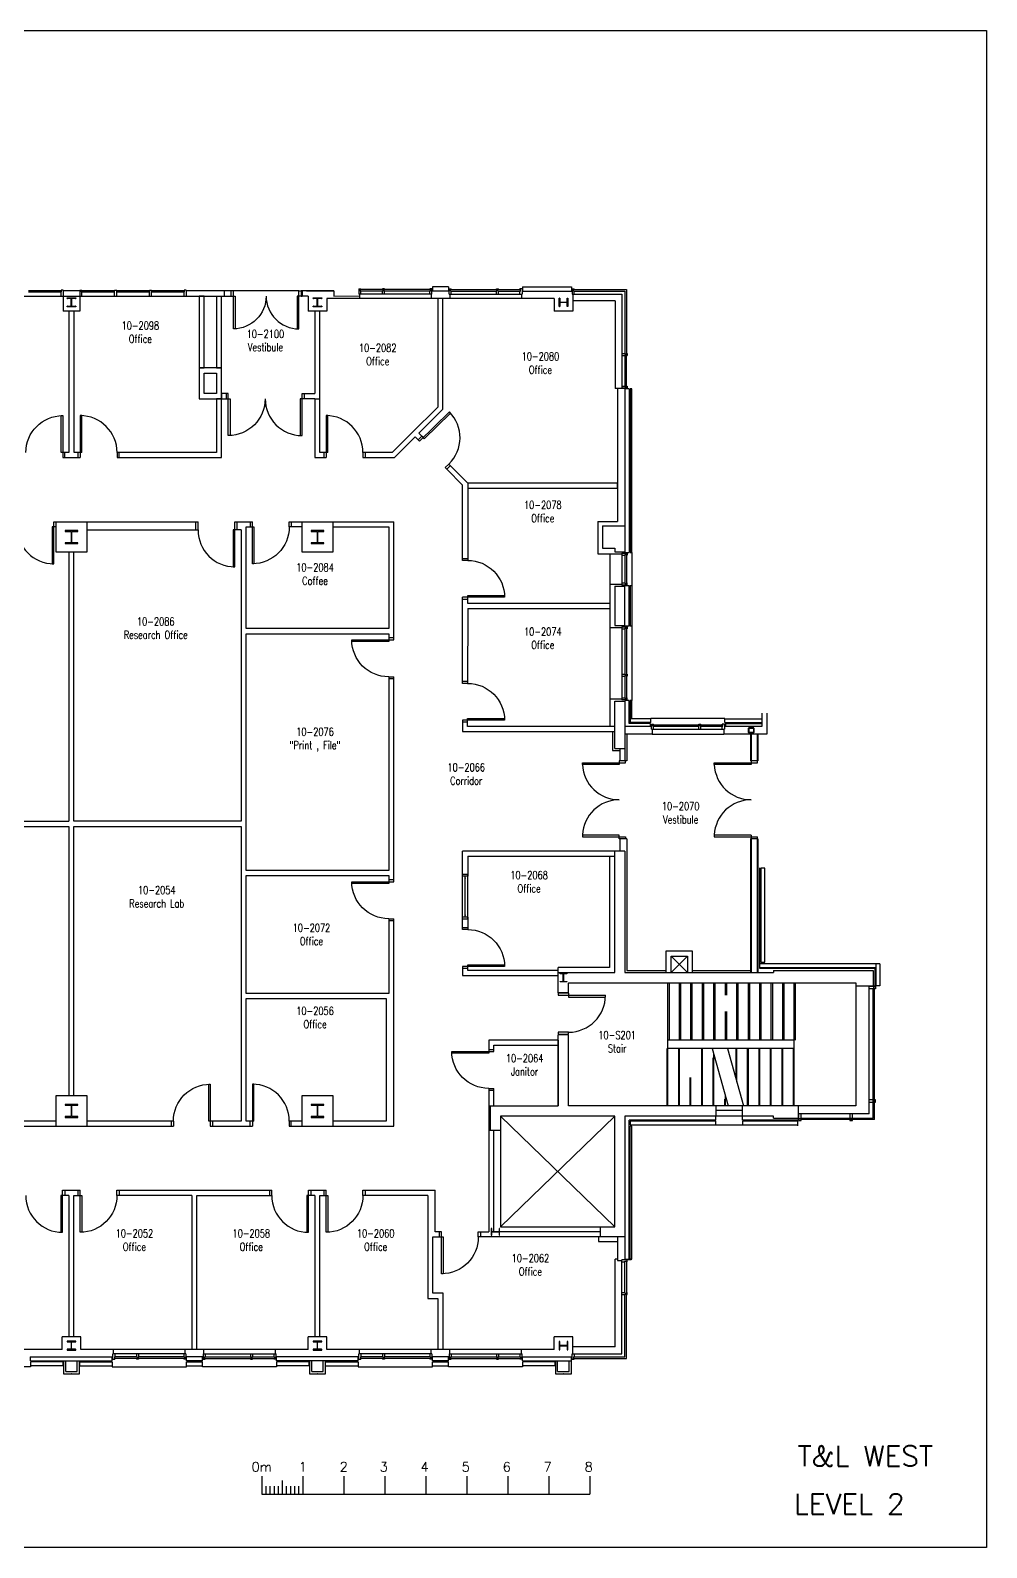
# Model space of a CAD drawing. Extents: x 11182 to 734459, y -1391328 to 152085.
# Drawn here: x 245489 to 268813, y -1105967 to -1068952 of the extents above; entities that cross this region are included whole.
import ezdxf
from ezdxf.enums import TextEntityAlignment as Align

# ---------------------------------------------------------------- set-up
doc = ezdxf.new("R2010")
doc.units = 0
doc.header["$LTSCALE"] = 500
doc.header["$MEASUREMENT"] = 0
doc.layers.get('0').update_dxf_attribs({"linetype": 'CONTINUOUS'})
doc.layers.add('0_Defpoints', color=106, linetype='CONTINUOUS', plot=False)
for name, color, linetype in [('0_room_data', 7, 'CONTINUOUS'), ('0_text', 7, 'CONTINUOUS'), ('1_Wall_Exist', 251, 'CONTINUOUS'), ('3_Text', 7, 'CONTINUOUS')]:
    doc.layers.add(name, color=color, linetype=linetype)
doc.styles.add('1_200', font='simplex.shx', dxfattribs={"width": 0.75, "height": 460})
doc.styles.get("Standard").update_dxf_attribs({"font": 'ROMANS', "height": 200})

# ---------------------------------------------------------------- blocks, each defined once
blk = doc.blocks.new('room_data')
at = {"layer": '3_Text', "style": '1_200', "width": 0.75}
for tag, p in [('ROOMNUM', (0, 0)), ('ROOMUSE', (0, -575))]:
    blk.add_attdef(tag, text='', height=345, dxfattribs=at).set_placement(p, align=Align.MIDDLE_CENTER)

msp = doc.modelspace()

# ---------------------------------------------------------------- linework, layer by layer
for p, q in [((251132, -1104220), (251132, -1104665)), ((251232, -1104466), (251232, -1104665)), ((251332, -1104466), (251332, -1104665)), ((251432, -1104466), (251432, -1104665)), ((251532, -1104466), (251532, -1104665)), ((251632, -1104333), (251632, -1104665)), ((251732, -1104466), (251732, -1104665)), ((251832, -1104466), (251832, -1104665)), ((251932, -1104466), (251932, -1104665)), ((252032, -1104466), (252032, -1104665)), ((252132, -1104220), (252132, -1104665)), ((253132, -1104220), (253132, -1104665)), ((254132, -1104220), (254132, -1104665)), ((255132, -1104220), (255132, -1104665)), ((256132, -1104220), (256132, -1104665)), ((257132, -1104220), (257132, -1104665)), ((258132, -1104220), (258132, -1104665)), ((259132, -1104220), (259132, -1104665)), ((251132, -1104665), (259132, -1104665))]:
    msp.add_line(p, q)
at = {"layer": '0_Defpoints'}
msp.add_lwpolyline([(211178, -1068952), (268813, -1068952), (268813, -1105967), (211178, -1105967)], close=True, dxfattribs=at)
at = {"layer": '1_Wall_Exist'}
for p, q in [((246287, -1075289), (246239, -1075289)), ((246239, -1075304), (246239, -1075289)), ((246287, -1075289), (246287, -1075804)), ((246696, -1075289), (246696, -1075804)), ((246696, -1075289), (246746, -1075289)), ((246748, -1075304), (246748, -1075289)), ((247545, -1075434), (247545, -1075289)), ((247545, -1075289), (247595, -1075289)), ((247595, -1075434), (247595, -1075289)), ((248392, -1075434), (248392, -1075289)), ((248392, -1075289), (248442, -1075289)), ((248442, -1075434), (248442, -1075289)), ((249287, -1075289), (249239, -1075289)), ((249239, -1075304), (249239, -1075289)), ((249287, -1075289), (249287, -1075434)), ((253501, -1075257), (253501, -1075386)), ((253501, -1075257), (253551, -1075257)), ((254090, -1075276), (253538, -1075276)), ((253538, -1075313), (253538, -1075276)), ((253551, -1075276), (253551, -1075257)), ((254126, -1075257), (254076, -1075257)), ((254076, -1075276), (254076, -1075257)), ((254090, -1075313), (254090, -1075276)), ((255245, -1075276), (254115, -1075276)), ((254115, -1075313), (254115, -1075276)), ((254126, -1075276), (254126, -1075257)), ((255281, -1075257), (255231, -1075257)), ((255231, -1075276), (255231, -1075257)), ((255245, -1075313), (255245, -1075276)), ((255281, -1075386), (255281, -1075257)), ((255686, -1075213), (255296, -1075213)), ((255296, -1075213), (255296, -1075313)), ((255686, -1075213), (255686, -1075313)), ((255701, -1075257), (255751, -1075257)), ((255701, -1075386), (255701, -1075257)), ((255738, -1075276), (256868, -1075276)), ((255738, -1075313), (255738, -1075276)), ((255751, -1075276), (255751, -1075257)), ((256856, -1075257), (256906, -1075257)), ((256856, -1075276), (256856, -1075257)), ((256868, -1075313), (256868, -1075276)), ((256893, -1075276), (257445, -1075276)), ((256893, -1075313), (256893, -1075276)), ((256906, -1075276), (256906, -1075257)), ((257481, -1075257), (257431, -1075257)), ((257431, -1075276), (257431, -1075257)), ((257445, -1075313), (257445, -1075276)), ((257481, -1075257), (257481, -1075386)), ((257496, -1075213), (258686, -1075213)), ((257496, -1075213), (257496, -1075313)), ((258686, -1075213), (258686, -1075313)), ((258701, -1075257), (258751, -1075257)), ((258701, -1075257), (258701, -1075386)), ((258738, -1075276), (260028, -1075276)), ((258738, -1075313), (258738, -1075276)), ((258751, -1075276), (258751, -1075257)), ((260028, -1075276), (260028, -1076844)), ((243696, -1075434), (250214, -1075434)), ((246250, -1075304), (245442, -1075304)), ((245442, -1075332), (246250, -1075332)), ((246239, -1075434), (246239, -1075332)), ((246250, -1075332), (246250, -1075304)), ((246696, -1075310), (246287, -1075310)), ((246388, -1075494), (246388, -1075480)), ((246388, -1075480), (246594, -1075480)), ((246483, -1075497), (246391, -1075497)), ((246486, -1075675), (246486, -1075500)), ((246496, -1075500), (246496, -1075675)), ((246591, -1075497), (246499, -1075497)), ((246594, -1075480), (246594, -1075494)), ((246734, -1075332), (246734, -1075304)), ((247545, -1075304), (246734, -1075304)), ((246734, -1075332), (247545, -1075332)), ((246748, -1075434), (246748, -1075332)), ((248392, -1075304), (247595, -1075304)), ((247595, -1075332), (248392, -1075332)), ((249250, -1075304), (248442, -1075304)), ((248442, -1075332), (249250, -1075332)), ((249239, -1075434), (249239, -1075332)), ((249250, -1075332), (249250, -1075304)), ((250214, -1075310), (249287, -1075310)), ((249729, -1075434), (249604, -1075434)), ((249604, -1075434), (249604, -1077188)), ((249729, -1077188), (249729, -1075434)), ((250029, -1075434), (250029, -1077188)), ((250154, -1079375), (250154, -1075434)), ((250214, -1075309), (250214, -1075434)), ((250440, -1075309), (250214, -1075309)), ((250214, -1075310), (250214, -1075434)), ((250214, -1075434), (250389, -1075434)), ((250389, -1075434), (250389, -1075309)), ((250389, -1075434), (250440, -1075434)), ((252040, -1075309), (250440, -1075309)), ((250440, -1076234), (250440, -1075309)), ((250440, -1075434), (250485, -1075434)), ((250485, -1075434), (250485, -1076234)), ((252091, -1075434), (251996, -1075434)), ((251996, -1075434), (251996, -1076234)), ((252040, -1076234), (252040, -1075309)), ((252040, -1075309), (252091, -1075309)), ((252091, -1075309), (252091, -1075434)), ((252116, -1075309), (252091, -1075309)), ((252091, -1075434), (252116, -1075434)), ((252116, -1075434), (252116, -1075309)), ((252888, -1075310), (252116, -1075310)), ((252116, -1075310), (252116, -1075434)), ((252265, -1075434), (252116, -1075434)), ((252888, -1075313), (252224, -1075313)), ((252265, -1075434), (252265, -1075804)), ((252388, -1075494), (252388, -1075480)), ((252388, -1075480), (252594, -1075480)), ((252483, -1075497), (252391, -1075497)), ((252486, -1075675), (252486, -1075500)), ((252496, -1075500), (252496, -1075675)), ((252591, -1075497), (252499, -1075497)), ((252594, -1075480), (252594, -1075494)), ((258265, -1075494), (252717, -1075494)), ((252717, -1075494), (252717, -1075804)), ((252888, -1075310), (252888, -1075434)), ((252888, -1075434), (253517, -1075429)), ((255281, -1075386), (253501, -1075386)), ((253517, -1075386), (253517, -1075494)), ((254090, -1075313), (253538, -1075313)), ((253551, -1075386), (253551, -1075313)), ((254076, -1075386), (254076, -1075313)), ((255245, -1075313), (254115, -1075313)), ((254126, -1075386), (254126, -1075313)), ((255231, -1075386), (255231, -1075313)), ((255265, -1075386), (255265, -1075494)), ((255701, -1075313), (255281, -1075313)), ((255426, -1075494), (255426, -1078141)), ((255551, -1078193), (255551, -1075494)), ((255701, -1075386), (257481, -1075386)), ((255717, -1075386), (255717, -1075494)), ((255738, -1075313), (256868, -1075313)), ((255751, -1075386), (255751, -1075313)), ((256856, -1075386), (256856, -1075313)), ((256893, -1075313), (257445, -1075313)), ((256906, -1075386), (256906, -1075313)), ((257431, -1075386), (257431, -1075313)), ((257465, -1075386), (257465, -1075494)), ((257481, -1075313), (258701, -1075313)), ((258265, -1075494), (258265, -1075804)), ((258383, -1075691), (258383, -1075485)), ((258383, -1075485), (258397, -1075485)), ((258400, -1075488), (258400, -1075580)), ((258400, -1075596), (258400, -1075688)), ((258403, -1075583), (258579, -1075583)), ((258579, -1075593), (258403, -1075593)), ((258582, -1075580), (258582, -1075488)), ((258582, -1075688), (258582, -1075596)), ((258585, -1075485), (258599, -1075485)), ((258599, -1075485), (258599, -1075691)), ((258701, -1075386), (259918, -1075386)), ((258717, -1075386), (258717, -1075804)), ((259750, -1075554), (258717, -1075554)), ((258738, -1075313), (259991, -1075313)), ((258751, -1075386), (258751, -1075313)), ((259750, -1075554), (259750, -1077693)), ((259918, -1075386), (259918, -1077683)), ((259991, -1075313), (259991, -1076844)), ((246696, -1075804), (246287, -1075804)), ((246388, -1075696), (246388, -1075681)), ((246594, -1075696), (246388, -1075696)), ((246391, -1075678), (246483, -1075678)), ((246429, -1075804), (246429, -1079250)), ((246499, -1075678), (246591, -1075678)), ((246554, -1079250), (246554, -1075804)), ((246594, -1075681), (246594, -1075696)), ((252717, -1075804), (252265, -1075804)), ((252388, -1075696), (252388, -1075681)), ((252594, -1075696), (252388, -1075696)), ((252391, -1075678), (252483, -1075678)), ((252426, -1075804), (252426, -1077813)), ((252499, -1075678), (252591, -1075678)), ((252551, -1079250), (252551, -1075804)), ((252594, -1075681), (252594, -1075696)), ((258717, -1075804), (258265, -1075804)), ((258397, -1075691), (258383, -1075691)), ((258599, -1075691), (258585, -1075691)), ((250485, -1076234), (250440, -1076234)), ((251996, -1076234), (252040, -1076234)), ((259918, -1076833), (259991, -1076833)), ((259918, -1076883), (259991, -1076883)), ((259991, -1076844), (260028, -1076844)), ((259991, -1076869), (259991, -1077644)), ((259991, -1076869), (260028, -1076869)), ((260028, -1076833), (260047, -1076833)), ((260028, -1077644), (260028, -1076869)), ((260028, -1076883), (260047, -1076883)), ((260047, -1076833), (260047, -1076883)), ((249604, -1077188), (249604, -1077938)), ((250154, -1077188), (249604, -1077188)), ((249604, -1077188), (249729, -1077188)), ((249729, -1077813), (249729, -1077313)), ((249729, -1077313), (250029, -1077313)), ((250029, -1077188), (250154, -1077188)), ((250029, -1077313), (250029, -1077813)), ((250029, -1077813), (249729, -1077813)), ((250265, -1077813), (250154, -1077813)), ((250154, -1077813), (250154, -1077938)), ((250316, -1077813), (250265, -1077813)), ((250265, -1077813), (250265, -1077938)), ((250316, -1078838), (250316, -1077813)), ((252116, -1078838), (252116, -1077813)), ((252116, -1077813), (252426, -1077813)), ((252167, -1077813), (252167, -1077938)), ((259991, -1077693), (259750, -1077693)), ((259810, -1077693), (259810, -1080930)), ((259918, -1077633), (259991, -1077633)), ((260047, -1077683), (259918, -1077683)), ((259991, -1077644), (260028, -1077644)), ((259991, -1077693), (259991, -1081688)), ((260091, -1077698), (259991, -1077698)), ((260028, -1077633), (260047, -1077633)), ((260047, -1077633), (260047, -1077683)), ((260091, -1077698), (260091, -1081688)), ((260116, -1077698), (260116, -1081688)), ((260161, -1077698), (260116, -1077698)), ((260161, -1081688), (260161, -1077698)), ((249604, -1077938), (250154, -1077938)), ((250154, -1077938), (250029, -1077938)), ((250029, -1077938), (250029, -1079250)), ((250154, -1077938), (250265, -1077938)), ((250265, -1077938), (250361, -1077938)), ((250361, -1077938), (250361, -1078838)), ((252426, -1077938), (252072, -1077938)), ((252072, -1077938), (252072, -1078838)), ((252426, -1077938), (252551, -1077938)), ((252426, -1077938), (252426, -1079375)), ((255426, -1078141), (254786, -1078782)), ((254962, -1078782), (255551, -1078193)), ((255711, -1078260), (254979, -1078978)), ((255739, -1078289), (255711, -1078260)), ((246239, -1079250), (246239, -1078350)), ((246239, -1078350), (246279, -1078350)), ((246279, -1078350), (246279, -1079375)), ((246744, -1078350), (246704, -1078350)), ((246704, -1078350), (246704, -1079375)), ((246744, -1079250), (246744, -1078350)), ((252741, -1078350), (252701, -1078350)), ((252701, -1078350), (252701, -1079375)), ((252741, -1079250), (252741, -1078350)), ((255097, -1078919), (255739, -1078289)), ((250361, -1078838), (250316, -1078838)), ((252072, -1078838), (252116, -1078838)), ((254786, -1078782), (254317, -1079250)), ((254369, -1079375), (254874, -1078870)), ((254979, -1078978), (254874, -1078870)), ((254944, -1078942), (255034, -1078855)), ((255034, -1078855), (254962, -1078782)), ((255034, -1078855), (255097, -1078919)), ((246429, -1079250), (246239, -1079250)), ((246329, -1079375), (246329, -1079250)), ((246744, -1079250), (246554, -1079250)), ((246654, -1079375), (246654, -1079250)), ((250029, -1079250), (247604, -1079250)), ((247604, -1079250), (247604, -1079375)), ((247654, -1079375), (247654, -1079250)), ((252741, -1079250), (252551, -1079250)), ((252651, -1079375), (252651, -1079250)), ((254317, -1079250), (253601, -1079250)), ((253601, -1079250), (253601, -1079375)), ((253651, -1079250), (253651, -1079375)), ((246279, -1079375), (246704, -1079375)), ((247604, -1079375), (250154, -1079375)), ((252426, -1079375), (252701, -1079375)), ((253601, -1079375), (254369, -1079375)), ((255699, -1079533), (255610, -1079620)), ((255610, -1079620), (255645, -1079656)), ((255645, -1079656), (255734, -1079568)), ((255645, -1079656), (256031, -1080050)), ((256156, -1079999), (255699, -1079533)), ((256030, -1081883), (256031, -1080050)), ((256156, -1079999), (256155, -1081883)), ((256156, -1079999), (256156, -1080124)), ((259810, -1079999), (256156, -1079999)), ((259810, -1080124), (259810, -1079999)), ((256156, -1080124), (259810, -1080124)), ((246120, -1081065), (246022, -1081065)), ((246022, -1081065), (246022, -1081965)), ((246062, -1081965), (246062, -1080940)), ((246062, -1080940), (249578, -1080940)), ((246112, -1080940), (246112, -1081065)), ((246120, -1081686), (246120, -1080940)), ((246645, -1081156), (246338, -1081156)), ((246338, -1081156), (246338, -1081172)), ((246341, -1081175), (246482, -1081175)), ((246485, -1081178), (246485, -1081448)), ((246497, -1081448), (246497, -1081178)), ((246500, -1081175), (246642, -1081175)), ((246645, -1081172), (246645, -1081156)), ((246863, -1080940), (246863, -1081686)), ((246863, -1081140), (249578, -1081140)), ((249528, -1081140), (249528, -1080940)), ((249578, -1081140), (249578, -1080940)), ((250628, -1081140), (250438, -1081140)), ((250438, -1081140), (250438, -1082040)), ((250478, -1082040), (250478, -1080940)), ((250478, -1080940), (250903, -1080940)), ((250528, -1080940), (250528, -1081140)), ((250628, -1081140), (250628, -1088248)), ((250753, -1083548), (250753, -1081065)), ((250753, -1081065), (250943, -1081065)), ((250853, -1080940), (250853, -1081065)), ((250903, -1081965), (250903, -1080940)), ((250943, -1081065), (250943, -1081965)), ((251803, -1080940), (254354, -1080940)), ((251803, -1081065), (251803, -1080940)), ((252120, -1081065), (251803, -1081065)), ((251853, -1080940), (251853, -1081065)), ((252120, -1081686), (252120, -1080940)), ((252645, -1081156), (252338, -1081156)), ((252338, -1081156), (252338, -1081172)), ((252341, -1081175), (252482, -1081175)), ((252485, -1081178), (252485, -1081448)), ((252497, -1081448), (252497, -1081178)), ((252500, -1081175), (252642, -1081175)), ((252645, -1081172), (252645, -1081156)), ((252863, -1080940), (252863, -1081686)), ((252863, -1081065), (254229, -1081065)), ((254229, -1081065), (254229, -1083548)), ((254354, -1083823), (254354, -1080940)), ((259333, -1080930), (259333, -1081723)), ((259333, -1080930), (259810, -1080930)), ((259441, -1081038), (259991, -1081038)), ((259441, -1081038), (259441, -1081588)), ((246338, -1081454), (246338, -1081470)), ((246338, -1081470), (246645, -1081470)), ((246482, -1081451), (246341, -1081451)), ((246642, -1081451), (246500, -1081451)), ((246645, -1081470), (246645, -1081454)), ((252338, -1081454), (252338, -1081470)), ((252338, -1081470), (252645, -1081470)), ((252482, -1081451), (252341, -1081451)), ((252642, -1081451), (252500, -1081451)), ((252645, -1081470), (252645, -1081454)), ((259441, -1081588), (259741, -1081588)), ((259741, -1081588), (259741, -1081673)), ((246022, -1081965), (246062, -1081965)), ((246863, -1081686), (246120, -1081686)), ((246428, -1081686), (246428, -1088248)), ((246553, -1088248), (246553, -1081686)), ((250943, -1081965), (250903, -1081965)), ((252863, -1081686), (252120, -1081686)), ((256030, -1081833), (256155, -1081833)), ((256155, -1081883), (256030, -1081883)), ((259333, -1081723), (259918, -1081723)), ((259620, -1081723), (259620, -1085933)), ((259741, -1081673), (259991, -1081673)), ((259918, -1081703), (259918, -1082483)), ((259918, -1081703), (260047, -1081703)), ((259918, -1081753), (259991, -1081753)), ((259991, -1081688), (260091, -1081688)), ((259991, -1081739), (259991, -1082447)), ((259991, -1081739), (260028, -1081739)), ((260028, -1081739), (260028, -1082447)), ((260028, -1081753), (260047, -1081753)), ((260047, -1081703), (260047, -1081753)), ((260116, -1081688), (260171, -1081688)), ((260171, -1082498), (260171, -1081688)), ((250438, -1082040), (250478, -1082040)), ((259620, -1082463), (259918, -1082463)), ((259741, -1082513), (259991, -1082513)), ((259741, -1082513), (259741, -1083473)), ((259918, -1082433), (259991, -1082433)), ((260047, -1082483), (259918, -1082483)), ((259991, -1082447), (260028, -1082447)), ((259991, -1082498), (260091, -1082498)), ((259991, -1083473), (259991, -1082513)), ((260028, -1082433), (260047, -1082433)), ((260047, -1082483), (260047, -1082433)), ((260091, -1083488), (260091, -1082498)), ((260116, -1082498), (260116, -1083488)), ((260116, -1082498), (260171, -1082498)), ((260161, -1082498), (260161, -1083488)), ((256029, -1084883), (256030, -1082783)), ((257055, -1082783), (256030, -1082783)), ((256155, -1082833), (256030, -1082833)), ((256155, -1083058), (256154, -1084883)), ((256155, -1082933), (256155, -1082743)), ((256155, -1082743), (257055, -1082743)), ((259620, -1082933), (256155, -1082933)), ((256155, -1083058), (259620, -1083058)), ((257055, -1082743), (257055, -1082783)), ((254229, -1083548), (250753, -1083548)), ((250753, -1089448), (250753, -1083673)), ((250753, -1083673), (254229, -1083673)), ((254229, -1083673), (254229, -1083863)), ((254354, -1083773), (254229, -1083773)), ((259620, -1083523), (259918, -1083523)), ((259741, -1083473), (259991, -1083473)), ((259918, -1083503), (259918, -1085283)), ((259918, -1083503), (260047, -1083503)), ((259918, -1083553), (259991, -1083553)), ((260091, -1083488), (259991, -1083488)), ((259991, -1083539), (259991, -1084669)), ((259991, -1083539), (260028, -1083539)), ((260028, -1083539), (260028, -1084669)), ((260028, -1083553), (260047, -1083553)), ((260047, -1083503), (260047, -1083553)), ((260171, -1083488), (260116, -1083488)), ((260171, -1085298), (260171, -1083488)), ((253329, -1083863), (253329, -1083823)), ((253329, -1083823), (254354, -1083823)), ((254229, -1083863), (253329, -1083863)), ((254229, -1084723), (254229, -1089448)), ((254229, -1084723), (254354, -1084723)), ((254354, -1084773), (254229, -1084773)), ((254354, -1089723), (254354, -1084723)), ((256029, -1084833), (256154, -1084833)), ((256154, -1084883), (256029, -1084883)), ((259918, -1084658), (259991, -1084658)), ((259918, -1084708), (259991, -1084708)), ((259991, -1084669), (260028, -1084669)), ((259991, -1084694), (259991, -1085247)), ((259991, -1084694), (260028, -1084694)), ((260028, -1084658), (260047, -1084658)), ((260028, -1084694), (260028, -1085247)), ((260028, -1084708), (260047, -1084708)), ((260047, -1084658), (260047, -1084708)), ((259620, -1085263), (259918, -1085263)), ((259918, -1085233), (259991, -1085233)), ((260047, -1085283), (259918, -1085283)), ((259991, -1085247), (260028, -1085247)), ((260028, -1085233), (260047, -1085233)), ((260047, -1085283), (260047, -1085233)), ((259741, -1085313), (259991, -1085313)), ((259741, -1086473), (259741, -1085313)), ((260091, -1085298), (259991, -1085298)), ((259991, -1085313), (259991, -1086773)), ((260091, -1085863), (260091, -1085298)), ((260116, -1085298), (260116, -1085838)), ((260171, -1085298), (260116, -1085298)), ((260161, -1085723), (260161, -1085298)), ((263329, -1085607), (263329, -1085938)), ((263453, -1085607), (263453, -1086119)), ((256029, -1085783), (256029, -1086058)), ((257054, -1085783), (256029, -1085783)), ((256154, -1085833), (256029, -1085833)), ((256154, -1085933), (256154, -1085743)), ((256154, -1085743), (257054, -1085743)), ((259741, -1085933), (256154, -1085933)), ((257054, -1085743), (257054, -1085783)), ((260606, -1085938), (259991, -1085938)), ((260636, -1085938), (259991, -1085938)), ((260606, -1085863), (260091, -1085863)), ((260116, -1085723), (260161, -1085723)), ((260621, -1085748), (260116, -1085748)), ((260621, -1085838), (260116, -1085838)), ((260606, -1085863), (260606, -1085938)), ((260621, -1085838), (260621, -1085738)), ((262431, -1085738), (260621, -1085738)), ((260636, -1085874), (260686, -1085874)), ((260636, -1086003), (260636, -1085874)), ((260636, -1086003), (262416, -1086003)), ((260652, -1086003), (260652, -1086119)), ((260673, -1085893), (261803, -1085893)), ((260673, -1085930), (260673, -1085893)), ((260673, -1085930), (261803, -1085930)), ((260686, -1085893), (260686, -1085874)), ((260686, -1086003), (260686, -1085930)), ((261791, -1085874), (261841, -1085874)), ((261791, -1085893), (261791, -1085874)), ((261791, -1086003), (261791, -1085930)), ((261803, -1085930), (261803, -1085893)), ((261828, -1085893), (262380, -1085893)), ((261828, -1085930), (261828, -1085893)), ((261828, -1085930), (262380, -1085930)), ((261841, -1085893), (261841, -1085874)), ((261841, -1086003), (261841, -1085930)), ((262416, -1085874), (262366, -1085874)), ((262366, -1085893), (262366, -1085874)), ((262366, -1086003), (262366, -1085930)), ((262380, -1085930), (262380, -1085893)), ((262400, -1086003), (262400, -1086119)), ((262416, -1085874), (262416, -1086003)), ((263329, -1085938), (262416, -1085938)), ((262431, -1085838), (262431, -1085738)), ((262431, -1085748), (263329, -1085748)), ((262431, -1085838), (263329, -1085838)), ((262446, -1085863), (263329, -1085863)), ((262446, -1085863), (262446, -1085938)), ((263007, -1086081), (263007, -1085973)), ((263017, -1085963), (263125, -1085963)), ((263017, -1086081), (263017, -1085973)), ((263017, -1085973), (263125, -1085973)), ((263125, -1085973), (263125, -1086081)), ((263134, -1085973), (263134, -1086081)), ((256029, -1086058), (259741, -1086058)), ((259691, -1086058), (259691, -1086523)), ((260652, -1086119), (259991, -1086119)), ((260041, -1086119), (260041, -1086773)), ((260652, -1086119), (262400, -1086119)), ((263453, -1086119), (262400, -1086119)), ((263125, -1086081), (263017, -1086081)), ((263125, -1086090), (263017, -1086090)), ((263053, -1086119), (263053, -1086773)), ((263069, -1086119), (263069, -1086863)), ((263221, -1086823), (263221, -1086119)), ((263234, -1086119), (263234, -1086773)), ((259691, -1086523), (259867, -1086523)), ((259741, -1086473), (259991, -1086473)), ((260041, -1086773), (259853, -1086773)), ((259853, -1086773), (259853, -1086863)), ((259867, -1086473), (259867, -1086773)), ((260005, -1086823), (260005, -1086773)), ((263234, -1086773), (263053, -1086773)), ((258953, -1086863), (258953, -1086823)), ((258953, -1086823), (260005, -1086823)), ((259853, -1086863), (258953, -1086863)), ((262169, -1086863), (262169, -1086823)), ((262169, -1086823), (263221, -1086823)), ((263069, -1086863), (262169, -1086863)), ((234553, -1088248), (246428, -1088248)), ((250628, -1088248), (246553, -1088248)), ((241645, -1088373), (246428, -1088373)), ((246428, -1088373), (246428, -1094940)), ((246553, -1088373), (250628, -1088373)), ((246553, -1094940), (246553, -1088373)), ((250628, -1088373), (250628, -1095561)), ((259853, -1088583), (258953, -1088583)), ((258953, -1088583), (258953, -1088623)), ((258953, -1088623), (259853, -1088623)), ((259853, -1088673), (259853, -1088583)), ((259853, -1088623), (260005, -1088623)), ((260005, -1088623), (260005, -1088673)), ((263069, -1088583), (262169, -1088583)), ((262169, -1088583), (262169, -1088623)), ((262169, -1088623), (263069, -1088623)), ((263069, -1088583), (263069, -1091938)), ((263069, -1088623), (263221, -1088623)), ((263221, -1091938), (263221, -1088623)), ((259991, -1088973), (256030, -1088973)), ((256030, -1089588), (256030, -1088973)), ((259741, -1091938), (259741, -1088973)), ((259741, -1089098), (259741, -1088973)), ((260005, -1088673), (259853, -1088673)), ((259867, -1088673), (259867, -1088973)), ((260041, -1088673), (259867, -1088673)), ((259991, -1088973), (259991, -1091938)), ((260041, -1088673), (260041, -1091888)), ((263234, -1088673), (263053, -1088673)), ((263053, -1088673), (263053, -1091938)), ((263221, -1088673), (263069, -1088673)), ((263234, -1088673), (263234, -1091938)), ((256155, -1089098), (259741, -1089098)), ((256155, -1089098), (256155, -1089588)), ((259616, -1089098), (259616, -1091813)), ((254229, -1089448), (250753, -1089448)), ((250753, -1092448), (250753, -1089573)), ((250753, -1089573), (254229, -1089573)), ((253329, -1089763), (253329, -1089723)), ((253329, -1089723), (254354, -1089723)), ((254229, -1089573), (254229, -1089763)), ((254354, -1089673), (254229, -1089673)), ((256030, -1089538), (256155, -1089538)), ((256030, -1090638), (256030, -1089538)), ((256155, -1089588), (256030, -1089588)), ((256155, -1090638), (256155, -1089538)), ((263284, -1091838), (263284, -1089383)), ((263399, -1089390), (263309, -1089390)), ((263309, -1089390), (263309, -1091688)), ((263399, -1091688), (263399, -1089390)), ((254229, -1089763), (253329, -1089763)), ((254229, -1090623), (254229, -1092448)), ((254229, -1090623), (254354, -1090623)), ((254354, -1090673), (254229, -1090673)), ((254354, -1095686), (254354, -1090623)), ((256155, -1090588), (256030, -1090588)), ((256030, -1090888), (256030, -1090588)), ((256155, -1090638), (256030, -1090638)), ((256030, -1090838), (256155, -1090838)), ((256155, -1090588), (256155, -1090888)), ((256155, -1090888), (256030, -1090888)), ((259741, -1091938), (259741, -1091313)), ((261641, -1091413), (260991, -1091413)), ((260991, -1091413), (260991, -1091938)), ((261516, -1091938), (261116, -1091538)), ((261516, -1091538), (261116, -1091938)), ((261116, -1091538), (261516, -1091538)), ((261116, -1091938), (261116, -1091538)), ((261516, -1091538), (261516, -1091938)), ((261641, -1091938), (261641, -1091413)), ((256030, -1091788), (256030, -1092013)), ((257055, -1091788), (256030, -1091788)), ((256155, -1091838), (256030, -1091838)), ((256155, -1091888), (256155, -1091748)), ((256155, -1091748), (257055, -1091748)), ((258366, -1091888), (256155, -1091888)), ((257055, -1091748), (257055, -1091788)), ((258366, -1092433), (258366, -1091813)), ((259616, -1091813), (258366, -1091813)), ((258366, -1091938), (259741, -1091938)), ((259991, -1091938), (263616, -1091938)), ((260041, -1091888), (260991, -1091888)), ((261641, -1091888), (263053, -1091888)), ((266211, -1091723), (263284, -1091723)), ((263284, -1091813), (266121, -1091813)), ((266096, -1091838), (263284, -1091838)), ((263309, -1091688), (263399, -1091688)), ((263616, -1091888), (266046, -1091888)), ((263616, -1091888), (263616, -1091938)), ((266046, -1091888), (266046, -1092263)), ((266096, -1092263), (266096, -1091838)), ((266121, -1092258), (266121, -1091723)), ((266211, -1091723), (266211, -1092258)), ((256030, -1092013), (258366, -1092013)), ((258408, -1091960), (258574, -1091960)), ((258408, -1091968), (258408, -1091960)), ((258408, -1092166), (258408, -1092157)), ((258574, -1092166), (258408, -1092166)), ((258484, -1091971), (258411, -1091971)), ((258411, -1092154), (258484, -1092154)), ((258487, -1092151), (258487, -1091974)), ((258495, -1091974), (258495, -1092151)), ((258571, -1091971), (258498, -1091971)), ((258498, -1092154), (258571, -1092154)), ((258574, -1091960), (258574, -1091968)), ((258574, -1092157), (258574, -1092166)), ((258616, -1092188), (265621, -1092188)), ((258616, -1092433), (258616, -1092188)), ((261041, -1095188), (261041, -1092188)), ((261066, -1092188), (261066, -1093588)), ((261321, -1093588), (261321, -1092188)), ((261346, -1092188), (261346, -1093588)), ((261601, -1093588), (261601, -1092188)), ((261626, -1092188), (261626, -1093588)), ((261881, -1093588), (261881, -1092188)), ((261906, -1092188), (261906, -1093588)), ((262161, -1093588), (262161, -1092188)), ((262186, -1092188), (262186, -1093588)), ((262441, -1092490), (262441, -1092188)), ((262466, -1092188), (262466, -1092490)), ((262721, -1093588), (262721, -1092188)), ((262746, -1092188), (262746, -1093588)), ((263001, -1093588), (263001, -1092188)), ((263026, -1092188), (263026, -1093588)), ((263281, -1093588), (263281, -1092188)), ((263306, -1092188), (263306, -1093588)), ((263561, -1093588), (263561, -1092188)), ((263586, -1092188), (263586, -1093588)), ((263841, -1093588), (263841, -1092188)), ((263866, -1092188), (263866, -1093588)), ((264121, -1095188), (264121, -1092188)), ((264146, -1092188), (264146, -1093588)), ((265621, -1092188), (265621, -1095188)), ((265621, -1092263), (266096, -1092263)), ((265944, -1095386), (265944, -1092273)), ((265944, -1092273), (266046, -1092273)), ((266046, -1092273), (266046, -1092290)), ((266046, -1092290), (266077, -1092290)), ((266046, -1092318), (266046, -1092337)), ((266077, -1092318), (266046, -1092318)), ((266077, -1092290), (266077, -1092273)), ((266077, -1092273), (266105, -1092273)), ((266077, -1095519), (266077, -1092318)), ((266105, -1092273), (266105, -1092337)), ((266211, -1092258), (266121, -1092258)), ((254229, -1092448), (250753, -1092448)), ((250753, -1092573), (254170, -1092573)), ((250753, -1095561), (250753, -1092573)), ((254170, -1092573), (254170, -1095561)), ((258616, -1092433), (258366, -1092433)), ((258616, -1092443), (258366, -1092443)), ((258366, -1092443), (258366, -1092493)), ((258366, -1092493), (259516, -1092493)), ((258616, -1092443), (258616, -1092538)), ((258616, -1092538), (259516, -1092538)), ((259516, -1092538), (259516, -1092493)), ((266046, -1092337), (265944, -1092337)), ((266046, -1095488), (266046, -1092337)), ((266105, -1092337), (266077, -1092337)), ((262441, -1093588), (262441, -1092890)), ((262466, -1092890), (262466, -1093588)), ((258616, -1093393), (258366, -1093393)), ((258366, -1093393), (258366, -1093443)), ((258616, -1093443), (258616, -1093393)), ((258365, -1093588), (256668, -1093588)), ((256668, -1093588), (256668, -1093903)), ((256793, -1093713), (258365, -1093713)), ((256793, -1093863), (256793, -1093713)), ((258365, -1093588), (258365, -1095188)), ((258366, -1093443), (258616, -1093443)), ((258366, -1095188), (258366, -1093453)), ((258616, -1093453), (258366, -1093453)), ((258615, -1095188), (258615, -1093588)), ((258616, -1095188), (258616, -1093453)), ((261016, -1093788), (261016, -1095188)), ((264121, -1093588), (261041, -1093588)), ((264121, -1093788), (261041, -1093788)), ((261296, -1093788), (261296, -1095188)), ((261321, -1095188), (261321, -1093788)), ((261856, -1093788), (261856, -1095188)), ((261881, -1095188), (261881, -1093788)), ((262122, -1093788), (262510, -1095188)), ((262495, -1093788), (262883, -1095188)), ((262696, -1093788), (262696, -1094514)), ((262721, -1094605), (262721, -1093788)), ((262976, -1093788), (262976, -1095188)), ((263001, -1095188), (263001, -1093788)), ((263256, -1093788), (263256, -1095188)), ((263281, -1095188), (263281, -1093788)), ((263536, -1093788), (263536, -1095188)), ((263561, -1095188), (263561, -1093788)), ((263816, -1093788), (263816, -1095188)), ((263841, -1095188), (263841, -1093788)), ((264096, -1093788), (264096, -1095188)), ((255768, -1093903), (255768, -1093863)), ((255768, -1093863), (256793, -1093863)), ((256668, -1093903), (255768, -1093903)), ((256668, -1093813), (256793, -1093813)), ((262136, -1094019), (262136, -1095188)), ((262161, -1095188), (262161, -1093928)), ((261576, -1094500), (261576, -1095188)), ((261601, -1095188), (261601, -1094500)), ((249838, -1095561), (249838, -1094661)), ((249838, -1094661), (249878, -1094661)), ((249878, -1094661), (249878, -1095686)), ((250943, -1094661), (250903, -1094661)), ((250903, -1094661), (250903, -1095686)), ((250943, -1095561), (250943, -1094661)), ((256668, -1094763), (256668, -1098263)), ((256668, -1094763), (256793, -1094763)), ((256793, -1094813), (256668, -1094813)), ((256793, -1095188), (256793, -1094763)), ((246120, -1095686), (246120, -1094940)), ((246120, -1094940), (246863, -1094940)), ((246645, -1095156), (246338, -1095156)), ((246338, -1095156), (246338, -1095172)), ((246341, -1095175), (246482, -1095175)), ((246485, -1095178), (246485, -1095448)), ((246497, -1095448), (246497, -1095178)), ((246500, -1095175), (246642, -1095175)), ((246645, -1095172), (246645, -1095156)), ((246863, -1094940), (246863, -1095686)), ((252120, -1095686), (252120, -1094940)), ((252120, -1094940), (252863, -1094940)), ((252645, -1095156), (252338, -1095156)), ((252338, -1095156), (252338, -1095172)), ((252341, -1095175), (252482, -1095175)), ((252485, -1095178), (252485, -1095448)), ((252497, -1095448), (252497, -1095178)), ((252500, -1095175), (252642, -1095175)), ((252645, -1095172), (252645, -1095156)), ((252863, -1094940), (252863, -1095686)), ((256668, -1095188), (258365, -1095188)), ((256706, -1095188), (256706, -1095788)), ((262211, -1095188), (258616, -1095188)), ((262216, -1095438), (262216, -1095188)), ((265621, -1095188), (262216, -1095188)), ((262416, -1095030), (262416, -1095188)), ((262441, -1095188), (262441, -1094940)), ((262856, -1095438), (262856, -1095188)), ((264216, -1095188), (264216, -1095538)), ((266046, -1095039), (265944, -1095039)), ((265944, -1095103), (266046, -1095103)), ((266046, -1095058), (266046, -1095039)), ((266077, -1095058), (266046, -1095058)), ((266046, -1095103), (266046, -1095086)), ((266046, -1095086), (266077, -1095086)), ((266105, -1095039), (266077, -1095039)), ((266077, -1095086), (266077, -1095103)), ((266077, -1095103), (266105, -1095103)), ((266105, -1095103), (266105, -1095039)), ((246120, -1095561), (242671, -1095561)), ((246338, -1095454), (246338, -1095470)), ((246338, -1095470), (246645, -1095470)), ((246482, -1095451), (246341, -1095451)), ((246642, -1095451), (246500, -1095451)), ((246645, -1095470), (246645, -1095454)), ((248978, -1095561), (246863, -1095561)), ((248928, -1095686), (248928, -1095561)), ((248978, -1095561), (248978, -1095686)), ((250628, -1095561), (249838, -1095561)), ((249928, -1095561), (249928, -1095686)), ((250943, -1095561), (250753, -1095561)), ((250853, -1095686), (250853, -1095561)), ((252120, -1095561), (251803, -1095561)), ((251803, -1095561), (251803, -1095686)), ((251853, -1095686), (251853, -1095561)), ((252338, -1095454), (252338, -1095470)), ((252338, -1095470), (252645, -1095470)), ((252482, -1095451), (252341, -1095451)), ((252642, -1095451), (252500, -1095451)), ((252645, -1095470), (252645, -1095454)), ((254170, -1095561), (252863, -1095561)), ((259741, -1095438), (256956, -1095438)), ((259741, -1095438), (256956, -1098138)), ((256956, -1095438), (259741, -1098138)), ((256956, -1095438), (256956, -1098138)), ((259741, -1098138), (259741, -1095438)), ((259991, -1095438), (259991, -1098943)), ((263616, -1095438), (259991, -1095438)), ((260091, -1098928), (260091, -1095538)), ((262211, -1095538), (260091, -1095538)), ((260116, -1095563), (260116, -1095653)), ((262211, -1095563), (260116, -1095563)), ((260116, -1095653), (264211, -1095653)), ((262211, -1095538), (262211, -1095438)), ((262211, -1095653), (262211, -1095563)), ((262856, -1095305), (262216, -1095305)), ((262861, -1095538), (262861, -1095438)), ((264216, -1095538), (262861, -1095538)), ((262861, -1095563), (262861, -1095653)), ((264211, -1095563), (262861, -1095563)), ((263616, -1095488), (263616, -1095438)), ((263616, -1095488), (264216, -1095488)), ((264211, -1095678), (264211, -1095563)), ((265944, -1095386), (264226, -1095386)), ((264226, -1095386), (264226, -1095488)), ((264226, -1095488), (264244, -1095488)), ((264226, -1095519), (264226, -1095547)), ((264244, -1095519), (264226, -1095519)), ((264226, -1095547), (264290, -1095547)), ((264244, -1095488), (264244, -1095519)), ((264272, -1095519), (264272, -1095488)), ((264272, -1095488), (264290, -1095488)), ((266077, -1095519), (264272, -1095519)), ((264283, -1095488), (266046, -1095488)), ((264290, -1095488), (264290, -1095386)), ((264290, -1095547), (264290, -1095519)), ((265480, -1095386), (265480, -1095488)), ((265480, -1095488), (265498, -1095488)), ((265498, -1095519), (265480, -1095519)), ((265480, -1095519), (265480, -1095547)), ((265480, -1095547), (265544, -1095547)), ((265498, -1095488), (265498, -1095519)), ((265526, -1095519), (265526, -1095488)), ((265526, -1095488), (265544, -1095488)), ((265544, -1095488), (265544, -1095386)), ((265544, -1095547), (265544, -1095519)), ((242671, -1095686), (248978, -1095686)), ((249878, -1095686), (250903, -1095686)), ((251803, -1095686), (254354, -1095686)), ((256956, -1095788), (256668, -1095788)), ((256793, -1098263), (256793, -1095788)), ((260161, -1095688), (260116, -1095688)), ((260116, -1098928), (260116, -1095688)), ((260161, -1098928), (260161, -1095688)), ((246426, -1097375), (246236, -1097375)), ((246236, -1097375), (246236, -1098275)), ((246276, -1098275), (246276, -1097250)), ((246276, -1097250), (246701, -1097250)), ((246326, -1097250), (246326, -1097375)), ((246426, -1097375), (246426, -1100822)), ((246551, -1097375), (246741, -1097375)), ((246551, -1100822), (246551, -1097375)), ((246651, -1097375), (246651, -1097250)), ((246701, -1098275), (246701, -1097250)), ((246741, -1097375), (246741, -1098275)), ((247601, -1097250), (251376, -1097250)), ((247601, -1097375), (247601, -1097250)), ((249426, -1097375), (247601, -1097375)), ((247651, -1097250), (247651, -1097375)), ((249426, -1097375), (249426, -1101132)), ((249551, -1097375), (251376, -1097375)), ((249551, -1101132), (249551, -1097375)), ((251326, -1097375), (251326, -1097250)), ((251376, -1097375), (251376, -1097250)), ((252426, -1097375), (252236, -1097375)), ((252236, -1097375), (252236, -1098275)), ((252276, -1098275), (252276, -1097250)), ((252276, -1097250), (252701, -1097250)), ((252326, -1097250), (252326, -1097375)), ((252426, -1097375), (252426, -1100822)), ((252551, -1097375), (252741, -1097375)), ((252551, -1100822), (252551, -1097375)), ((252651, -1097375), (252651, -1097250)), ((252701, -1098275), (252701, -1097250)), ((252741, -1097375), (252741, -1098275)), ((253601, -1097250), (255365, -1097250)), ((253601, -1097375), (253601, -1097250)), ((255181, -1097375), (253601, -1097375)), ((253651, -1097250), (253651, -1097375)), ((255181, -1097375), (255181, -1099888)), ((255365, -1098263), (255365, -1097250)), ((256738, -1098180), (256731, -1098180)), ((256731, -1098180), (256731, -1098345)), ((256741, -1098257), (256741, -1098183)), ((256921, -1098183), (256921, -1098257)), ((256932, -1098180), (256924, -1098180)), ((256932, -1098345), (256932, -1098180)), ((256956, -1098138), (259741, -1098138)), ((259391, -1098388), (259391, -1098138)), ((246236, -1098275), (246276, -1098275)), ((246741, -1098275), (246701, -1098275)), ((252236, -1098275), (252276, -1098275)), ((252741, -1098275), (252701, -1098275)), ((255306, -1098388), (255555, -1098388)), ((255306, -1099763), (255306, -1098388)), ((255515, -1098263), (255365, -1098263)), ((255465, -1098388), (255465, -1098263)), ((255515, -1099288), (255515, -1098263)), ((255555, -1098388), (255555, -1099288)), ((256415, -1098263), (256668, -1098263)), ((256415, -1098388), (256415, -1098263)), ((259991, -1098388), (256415, -1098388)), ((256465, -1098263), (256465, -1098388)), ((256731, -1098345), (256738, -1098345)), ((256741, -1098342), (256741, -1098269)), ((256918, -1098260), (256744, -1098260)), ((256744, -1098266), (256918, -1098266)), ((259391, -1098263), (256793, -1098263)), ((256921, -1098269), (256921, -1098342)), ((256924, -1098345), (256932, -1098345)), ((259344, -1098388), (259344, -1098496)), ((259344, -1098496), (259810, -1098496)), ((259810, -1098388), (259810, -1098959)), ((259750, -1101072), (259750, -1098932)), ((259810, -1098932), (259750, -1098932)), ((259810, -1098959), (259918, -1098959)), ((259918, -1101240), (259918, -1098942)), ((260047, -1098942), (259918, -1098942)), ((259918, -1098992), (259991, -1098992)), ((259991, -1098928), (260091, -1098928)), ((259991, -1098981), (260028, -1098981)), ((259991, -1099756), (259991, -1098981)), ((260028, -1098981), (260028, -1099756)), ((260028, -1098992), (260047, -1098992)), ((260047, -1098939), (260144, -1098934)), ((260047, -1098992), (260047, -1098939)), ((260048, -1098955), (260047, -1098955)), ((260145, -1098935), (260048, -1098940)), ((260048, -1098940), (260048, -1098955)), ((260116, -1098928), (260161, -1098928)), ((260136, -1098930), (260145, -1098930)), ((260136, -1098931), (260136, -1098930)), ((260144, -1098931), (260136, -1098931)), ((260144, -1098934), (260144, -1098931)), ((260145, -1098930), (260145, -1098935)), ((255555, -1099288), (255515, -1099288)), ((255181, -1099888), (255429, -1099888)), ((255554, -1099763), (255306, -1099763)), ((255429, -1099888), (255429, -1101132)), ((255554, -1101132), (255554, -1099763)), ((259918, -1099742), (259991, -1099742)), ((259918, -1099792), (259991, -1099792)), ((259991, -1099756), (260028, -1099756)), ((259991, -1101313), (259991, -1099781)), ((259991, -1099781), (260028, -1099781)), ((260028, -1099742), (260047, -1099742)), ((260028, -1101350), (260028, -1099781)), ((260028, -1099792), (260047, -1099792)), ((260047, -1099792), (260047, -1099742)), ((246717, -1100822), (246265, -1100822)), ((246265, -1101132), (246265, -1100822)), ((246717, -1101132), (246717, -1100822)), ((252717, -1100822), (252265, -1100822)), ((252265, -1101132), (252265, -1100822)), ((252717, -1101132), (252717, -1100822)), ((258717, -1100822), (258265, -1100822)), ((258265, -1101132), (258265, -1100822)), ((258717, -1101240), (258717, -1100822)), ((246265, -1101132), (240717, -1101132)), ((246594, -1100930), (246388, -1100930)), ((246388, -1100930), (246388, -1100944)), ((246388, -1101131), (246388, -1101146)), ((246388, -1101146), (246594, -1101146)), ((246391, -1100947), (246483, -1100947)), ((246483, -1101128), (246391, -1101128)), ((246486, -1100950), (246486, -1101125)), ((246496, -1101125), (246496, -1100950)), ((246499, -1100947), (246591, -1100947)), ((246591, -1101128), (246499, -1101128)), ((246594, -1100944), (246594, -1100930)), ((246594, -1101146), (246594, -1101131)), ((252265, -1101132), (246717, -1101132)), ((247517, -1101240), (247517, -1101132)), ((249265, -1101240), (249265, -1101132)), ((249717, -1101240), (249717, -1101132)), ((251465, -1101240), (251465, -1101132)), ((252594, -1100930), (252388, -1100930)), ((252388, -1100930), (252388, -1100944)), ((252388, -1101131), (252388, -1101146)), ((252388, -1101146), (252594, -1101146)), ((252391, -1100947), (252483, -1100947)), ((252483, -1101128), (252391, -1101128)), ((252486, -1100950), (252486, -1101125)), ((252496, -1101125), (252496, -1100950)), ((252499, -1100947), (252591, -1100947)), ((252591, -1101128), (252499, -1101128)), ((252594, -1100944), (252594, -1100930)), ((252594, -1101146), (252594, -1101131)), ((258265, -1101132), (252717, -1101132)), ((253517, -1101240), (253517, -1101132)), ((255265, -1101240), (255265, -1101132)), ((255717, -1101240), (255717, -1101132)), ((257465, -1101240), (257465, -1101132)), ((258397, -1100935), (258383, -1100935)), ((258383, -1100935), (258383, -1101141)), ((258383, -1101141), (258397, -1101141)), ((258400, -1101030), (258400, -1100938)), ((258400, -1101138), (258400, -1101046)), ((258579, -1101033), (258403, -1101033)), ((258403, -1101043), (258579, -1101043)), ((258582, -1100938), (258582, -1101030)), ((258582, -1101046), (258582, -1101138)), ((258599, -1100935), (258585, -1100935)), ((258585, -1101141), (258599, -1101141)), ((258599, -1101141), (258599, -1100935)), ((259750, -1101072), (258717, -1101072)), ((245496, -1101553), (243686, -1101553)), ((245481, -1101313), (247501, -1101313)), ((245496, -1101413), (245496, -1101313)), ((245496, -1101413), (247486, -1101413)), ((246286, -1101438), (245496, -1101438)), ((245496, -1101438), (245496, -1101553)), ((246286, -1101528), (245496, -1101528)), ((246286, -1101528), (246286, -1101438)), ((246296, -1101413), (246296, -1101728)), ((246350, -1101674), (246350, -1101413)), ((246632, -1101674), (246632, -1101413)), ((246686, -1101728), (246686, -1101413)), ((246696, -1101438), (247486, -1101438)), ((246696, -1101528), (246696, -1101438)), ((246696, -1101528), (247486, -1101528)), ((247486, -1101413), (247486, -1101313)), ((247486, -1101438), (247486, -1101553)), ((247486, -1101553), (249296, -1101553)), ((249281, -1101240), (247501, -1101240)), ((247501, -1101369), (247501, -1101240)), ((247501, -1101369), (247551, -1101369)), ((248090, -1101313), (247538, -1101313)), ((247538, -1101313), (247538, -1101350)), ((248090, -1101350), (247538, -1101350)), ((247551, -1101240), (247551, -1101313)), ((247551, -1101350), (247551, -1101369)), ((248076, -1101240), (248076, -1101313)), ((248076, -1101350), (248076, -1101369)), ((248126, -1101369), (248076, -1101369)), ((248090, -1101313), (248090, -1101350)), ((249245, -1101313), (248115, -1101313)), ((248115, -1101313), (248115, -1101350)), ((249245, -1101350), (248115, -1101350)), ((248126, -1101240), (248126, -1101313)), ((248126, -1101350), (248126, -1101369)), ((249231, -1101240), (249231, -1101313)), ((249231, -1101350), (249231, -1101369)), ((249281, -1101369), (249231, -1101369)), ((249245, -1101313), (249245, -1101350)), ((249281, -1101240), (249281, -1101369)), ((249701, -1101313), (249281, -1101313)), ((249296, -1101413), (249296, -1101313)), ((249686, -1101413), (249296, -1101413)), ((249296, -1101438), (249686, -1101438)), ((249296, -1101553), (249296, -1101438)), ((249296, -1101528), (249686, -1101528)), ((249686, -1101413), (249686, -1101313)), ((249686, -1101553), (249686, -1101438)), ((251496, -1101553), (249686, -1101553)), ((249701, -1101240), (251481, -1101240)), ((249701, -1101240), (249701, -1101369)), ((249701, -1101369), (249751, -1101369)), ((249738, -1101313), (250868, -1101313)), ((249738, -1101313), (249738, -1101350)), ((249738, -1101350), (250868, -1101350)), ((249751, -1101240), (249751, -1101313)), ((249751, -1101350), (249751, -1101369)), ((250856, -1101240), (250856, -1101313)), ((250856, -1101350), (250856, -1101369)), ((250856, -1101369), (250906, -1101369)), ((250868, -1101313), (250868, -1101350)), ((250893, -1101313), (251445, -1101313)), ((250893, -1101313), (250893, -1101350)), ((250893, -1101350), (251445, -1101350)), ((250906, -1101240), (250906, -1101313)), ((250906, -1101350), (250906, -1101369)), ((251431, -1101240), (251431, -1101313)), ((251431, -1101350), (251431, -1101369)), ((251481, -1101369), (251431, -1101369)), ((251445, -1101313), (251445, -1101350)), ((251481, -1101369), (251481, -1101240)), ((253501, -1101313), (251481, -1101313)), ((251496, -1101413), (251496, -1101313)), ((253486, -1101413), (251496, -1101413)), ((252286, -1101438), (251496, -1101438)), ((251496, -1101438), (251496, -1101553)), ((252286, -1101528), (251496, -1101528)), ((252286, -1101528), (252286, -1101438)), ((252296, -1101413), (252296, -1101728)), ((252350, -1101674), (252350, -1101413)), ((252632, -1101674), (252632, -1101413)), ((252686, -1101728), (252686, -1101413)), ((252696, -1101438), (253486, -1101438)), ((252696, -1101528), (253486, -1101528)), ((253486, -1101413), (253486, -1101313)), ((253486, -1101438), (253486, -1101553)), ((253486, -1101553), (255296, -1101553)), ((255281, -1101240), (253501, -1101240)), ((253501, -1101369), (253501, -1101240)), ((253501, -1101369), (253551, -1101369)), ((254090, -1101313), (253538, -1101313)), ((253538, -1101313), (253538, -1101350)), ((254090, -1101350), (253538, -1101350)), ((253551, -1101240), (253551, -1101313)), ((253551, -1101350), (253551, -1101369)), ((254076, -1101240), (254076, -1101313)), ((254076, -1101350), (254076, -1101369)), ((254126, -1101369), (254076, -1101369)), ((254090, -1101313), (254090, -1101350)), ((255245, -1101313), (254115, -1101313)), ((254115, -1101313), (254115, -1101350)), ((255245, -1101350), (254115, -1101350)), ((254126, -1101240), (254126, -1101313)), ((254126, -1101350), (254126, -1101369)), ((255231, -1101240), (255231, -1101313)), ((255231, -1101350), (255231, -1101369)), ((255281, -1101369), (255231, -1101369)), ((255245, -1101313), (255245, -1101350)), ((255281, -1101240), (255281, -1101369)), ((255701, -1101313), (255281, -1101313)), ((255296, -1101413), (255296, -1101313)), ((255686, -1101413), (255296, -1101413)), ((255296, -1101438), (255686, -1101438)), ((255296, -1101553), (255296, -1101438)), ((255296, -1101528), (255686, -1101528)), ((255686, -1101413), (255686, -1101313)), ((255686, -1101553), (255686, -1101438)), ((257496, -1101553), (255686, -1101553)), ((255701, -1101240), (257481, -1101240)), ((255701, -1101240), (255701, -1101369)), ((255701, -1101369), (255751, -1101369)), ((255738, -1101313), (256868, -1101313)), ((255738, -1101313), (255738, -1101350)), ((255738, -1101350), (256868, -1101350)), ((255751, -1101240), (255751, -1101313)), ((255751, -1101350), (255751, -1101369)), ((256856, -1101240), (256856, -1101313)), ((256856, -1101350), (256856, -1101369)), ((256856, -1101369), (256906, -1101369)), ((256868, -1101313), (256868, -1101350)), ((256893, -1101313), (257445, -1101313)), ((256893, -1101313), (256893, -1101350)), ((256893, -1101350), (257445, -1101350)), ((256906, -1101240), (256906, -1101313)), ((256906, -1101350), (256906, -1101369)), ((257431, -1101240), (257431, -1101313)), ((257431, -1101350), (257431, -1101369)), ((257481, -1101369), (257431, -1101369)), ((257445, -1101313), (257445, -1101350)), ((257481, -1101369), (257481, -1101240)), ((257481, -1101313), (258701, -1101313)), ((257496, -1101413), (257496, -1101313)), ((257496, -1101413), (258686, -1101413)), ((258286, -1101438), (257496, -1101438)), ((257496, -1101438), (257496, -1101553)), ((258286, -1101528), (257496, -1101528)), ((258286, -1101528), (258286, -1101438)), ((258296, -1101413), (258296, -1101728)), ((258350, -1101674), (258350, -1101413)), ((258632, -1101674), (258632, -1101413)), ((258686, -1101728), (258686, -1101313)), ((258701, -1101240), (259918, -1101240)), ((258701, -1101369), (258701, -1101240)), ((258701, -1101369), (258751, -1101369)), ((258738, -1101313), (259991, -1101313)), ((258738, -1101313), (258738, -1101350)), ((258738, -1101350), (260028, -1101350)), ((258751, -1101240), (258751, -1101313)), ((258751, -1101350), (258751, -1101369)), ((246296, -1101728), (246486, -1101728)), ((246350, -1101674), (246632, -1101674)), ((246486, -1101728), (246486, -1101718)), ((246486, -1101718), (246496, -1101718)), ((246496, -1101718), (246496, -1101728)), ((246496, -1101728), (246686, -1101728)), ((252296, -1101728), (252486, -1101728)), ((252350, -1101674), (252632, -1101674)), ((252486, -1101728), (252486, -1101718)), ((252486, -1101718), (252496, -1101718)), ((252496, -1101718), (252496, -1101728)), ((252496, -1101728), (252686, -1101728)), ((258296, -1101728), (258486, -1101728)), ((258350, -1101674), (258632, -1101674)), ((258486, -1101728), (258486, -1101718)), ((258486, -1101718), (258496, -1101718)), ((258496, -1101718), (258496, -1101728)), ((258496, -1101728), (258686, -1101728))]:
    msp.add_line(p, q, dxfattribs=at)
at = {"layer": '1_Wall_Exist', "extrusion": (1, -2e-16, 0)}
msp.add_line((256092, -1090588), (256092, -1089588), dxfattribs=at)
at = {"layer": '1_Wall_Exist'}
for centre, radius, start, end in [((246391, -1075494), 3, 180, 270), ((246483, -1075500), 3, 0, 90), ((246499, -1075500), 3, 90, 180), ((246591, -1075494), 3, 270, 0), ((252040, -1075434), 800, 180, 270), ((252391, -1075494), 3, 180, 270), ((252483, -1075500), 3, 0, 90), ((252499, -1075500), 3, 90, 180), ((252591, -1075494), 3, 270, 0), ((258397, -1075488), 3, 0, 90), ((258403, -1075580), 3, 180, 270), ((258403, -1075596), 3, 90, 180), ((258579, -1075580), 3, 270, 0), ((258579, -1075596), 3, 0, 90), ((258585, -1075488), 3, 90, 180), ((246391, -1075681), 3, 90, 180), ((246483, -1075675), 3, 270, 0), ((246499, -1075675), 3, 180, 270), ((246591, -1075681), 3, 0, 90), ((252391, -1075681), 3, 90, 180), ((252483, -1075675), 3, 270, 0), ((252499, -1075675), 3, 180, 270), ((252591, -1075681), 3, 0, 90), ((258397, -1075688), 3, 270, 0), ((258585, -1075688), 3, 180, 270), ((252116, -1077938), 900, 180, 270), ((255069, -1078890), 900, 314.4571, 44.4571), ((246704, -1079250), 900, 360, 90), ((252701, -1079250), 900, 0, 90), ((246062, -1081065), 900, 180, 270), ((246341, -1081172), 3, 180, 270), ((246482, -1081178), 3, 0, 90), ((246500, -1081178), 3, 90, 180), ((246642, -1081172), 3, 270, 0), ((250478, -1081140), 900, 180, 270), ((252341, -1081172), 3, 180, 270), ((252482, -1081178), 3, 0, 90), ((252500, -1081178), 3, 90, 180), ((252642, -1081172), 3, 270, 0), ((246341, -1081454), 3, 90, 180), ((246482, -1081448), 3, 270, 0), ((246500, -1081448), 3, 180, 270), ((246642, -1081454), 3, 0, 90), ((252341, -1081454), 3, 90, 180), ((252482, -1081448), 3, 270, 0), ((252500, -1081448), 3, 180, 270), ((252642, -1081454), 3, 0, 90), ((263017, -1085973), 9.5, 90, 180), ((263125, -1085973), 9.5, 0, 90), ((263017, -1086081), 9.5, 180, 270), ((263125, -1086081), 9.5, 270, 0), ((259853, -1086823), 900, 182.663, 270), ((263069, -1086823), 900, 182.663, 270), ((259853, -1088623), 900, 90, 177.337), ((263069, -1088623), 900, 90, 177.337), ((258411, -1091968), 3, 180, 270), ((258411, -1092157), 3, 90, 180), ((258484, -1091974), 3, 0, 90), ((258484, -1092151), 3, 270, 0), ((258498, -1091974), 3, 90, 180), ((258498, -1092151), 3, 180, 270), ((258571, -1091968), 3, 270, 0), ((258571, -1092157), 3, 0, 90), ((258616, -1092493), 900, 270, 0), ((250903, -1095561), 900, 0, 90), ((246341, -1095172), 3, 180, 270), ((246482, -1095178), 3, 0, 90), ((246500, -1095178), 3, 90, 180), ((246642, -1095172), 3, 270, 0), ((252341, -1095172), 3, 180, 270), ((252482, -1095178), 3, 0, 90), ((252500, -1095178), 3, 90, 180), ((252642, -1095172), 3, 270, 0), ((246341, -1095454), 3, 90, 180), ((246482, -1095448), 3, 270, 0), ((246500, -1095448), 3, 180, 270), ((246642, -1095454), 3, 0, 90), ((252341, -1095454), 3, 90, 180), ((252482, -1095448), 3, 270, 0), ((252500, -1095448), 3, 180, 270), ((252642, -1095454), 3, 0, 90), ((246276, -1097375), 900, 180, 270), ((252276, -1097375), 900, 180, 270), ((256738, -1098183), 3, 0, 90), ((256924, -1098183), 3, 90, 180), ((256738, -1098342), 3, 270, 0), ((256744, -1098257), 3, 180, 270), ((256744, -1098269), 3, 90, 180), ((256918, -1098257), 3, 270, 0), ((256918, -1098269), 3, 0, 90), ((256924, -1098342), 3, 180, 270), ((246391, -1100944), 3, 180, 270), ((246391, -1101131), 3, 90, 180), ((246483, -1100950), 3, 0, 90), ((246483, -1101125), 3, 270, 0), ((246499, -1100950), 3, 90, 180), ((246499, -1101125), 3, 180, 270), ((246591, -1100944), 3, 270, 0), ((246591, -1101131), 3, 0, 90), ((252391, -1100944), 3, 180, 270), ((252391, -1101131), 3, 90, 180), ((252483, -1100950), 3, 0, 90), ((252483, -1101125), 3, 270, 0), ((252499, -1100950), 3, 90, 180), ((252499, -1101125), 3, 180, 270), ((252591, -1100944), 3, 270, 0), ((252591, -1101131), 3, 0, 90), ((258397, -1100938), 3, 0, 90), ((258397, -1101138), 3, 270, 0), ((258403, -1101030), 3, 180, 270), ((258403, -1101046), 3, 90, 180), ((258579, -1101030), 3, 270, 0), ((258579, -1101046), 3, 0, 90), ((258585, -1100938), 3, 90, 180), ((258585, -1101138), 3, 180, 270)]:
    msp.add_arc(centre, radius, start, end, dxfattribs=at)
at = {"layer": '1_Wall_Exist', "extrusion": (0, 0, -1)}
for centre, radius, start, end in [((-250440, -1075434), 800, 180, 270), ((-250316, -1077938), 900, 180, 270), ((-246279, -1079250), 900, 0, 90), ((-250903, -1081065), 900, 180, 270), ((-256155, -1082783), 900, 90.0187, 180.0187), ((-254229, -1083823), 900, 270, 0), ((-256154, -1085783), 900, 90.0187, 180.0187), ((-254229, -1089723), 900, 270, 0), ((-256155, -1091788), 900, 90, 180), ((-256668, -1093863), 900, 270, 0), ((-249878, -1095561), 900, 0, 90), ((-246701, -1097375), 900, 180, 270), ((-252701, -1097375), 900, 180, 270), ((-255515, -1098388), 900, 180, 270)]:
    msp.add_arc(centre, radius, start, end, dxfattribs=at)
at = {"layer": '1_Wall_Exist'}
for p in [(256092, -1089638), (256092, -1090538)]:
    msp.add_point(p, dxfattribs=at)

# ---------------------------------------------------------------- block references
at = {"layer": '0_room_data', "xscale": 0.5657139806978375, "yscale": 0.5657139806978375, "zscale": 0.5657139806978375}
for p, values in [((248171, -1076155), {'ROOMNUM': '10-2098', 'ROOMUSE': 'Office'}), ((251222, -1076357), {'ROOMNUM': '10-2100', 'ROOMUSE': 'Vestibule'}), ((253961, -1076697), {'ROOMNUM': '10-2082', 'ROOMUSE': 'Office'}), ((257930, -1076906), {'ROOMNUM': '10-2080', 'ROOMUSE': 'Office'}), ((257988, -1080530), {'ROOMNUM': '10-2078', 'ROOMUSE': 'Office'}), ((252432, -1082054), {'ROOMNUM': '10-2084', 'ROOMUSE': 'Coffee'}), ((248547, -1083374), {'ROOMNUM': '10-2086', 'ROOMUSE': 'Research Office'}), ((257988, -1083621), {'ROOMNUM': '10-2074', 'ROOMUSE': 'Office'}), ((252432, -1086064), {'ROOMNUM': '10-2076', 'ROOMUSE': '"Print , File"'}), ((256120, -1086932), {'ROOMNUM': '10-2066', 'ROOMUSE': 'Corridor'}), ((261350, -1087878), {'ROOMNUM': '10-2070', 'ROOMUSE': 'Vestibule'}), ((257653, -1089561), {'ROOMNUM': '10-2068', 'ROOMUSE': 'Office'}), ((248573, -1089925), {'ROOMNUM': '10-2054', 'ROOMUSE': 'Research Lab'}), ((252346, -1090846), {'ROOMNUM': '10-2072', 'ROOMUSE': 'Office'}), ((252432, -1092873), {'ROOMNUM': '10-2056', 'ROOMUSE': 'Office'}), ((259801, -1093463), {'ROOMNUM': '10-S201', 'ROOMUSE': 'Stair'}), ((257544, -1094028), {'ROOMNUM': '10-2064', 'ROOMUSE': 'Janitor'}), ((248027, -1098301), {'ROOMNUM': '10-2052', 'ROOMUSE': 'Office'}), ((250877, -1098301), {'ROOMNUM': '10-2058', 'ROOMUSE': 'Office'}), ((253911, -1098301), {'ROOMNUM': '10-2060', 'ROOMUSE': 'Office'}), ((257686, -1098905), {'ROOMNUM': '10-2062', 'ROOMUSE': 'Office'})]:
    msp.add_blockref('room_data', p, dxfattribs=at).add_auto_attribs(values)

# ---------------------------------------------------------------- texts
at = {"layer": '0_text'}
for s, p in [('T&L WEST', (264203, -1103983)), ('LEVEL 2', (264111, -1105151))]:
    msp.add_text(s, height=500, rotation=0, dxfattribs=at).set_placement(p)
for s, p in [('0m', (251132, -1103995)), ('1', (252132, -1103995)), ('2', (253132, -1103995)), ('3', (254108, -1103995)), ('4', (255108, -1103995)), ('5', (256108, -1103995)), ('6', (257108, -1103995)), ('7', (258108, -1103995)), ('8', (259108, -1103995))]:
    msp.add_text(s, height=231, rotation=0, dxfattribs=at).set_placement(p, align=Align.MIDDLE_CENTER)

doc.saveas('drawing.dxf')
